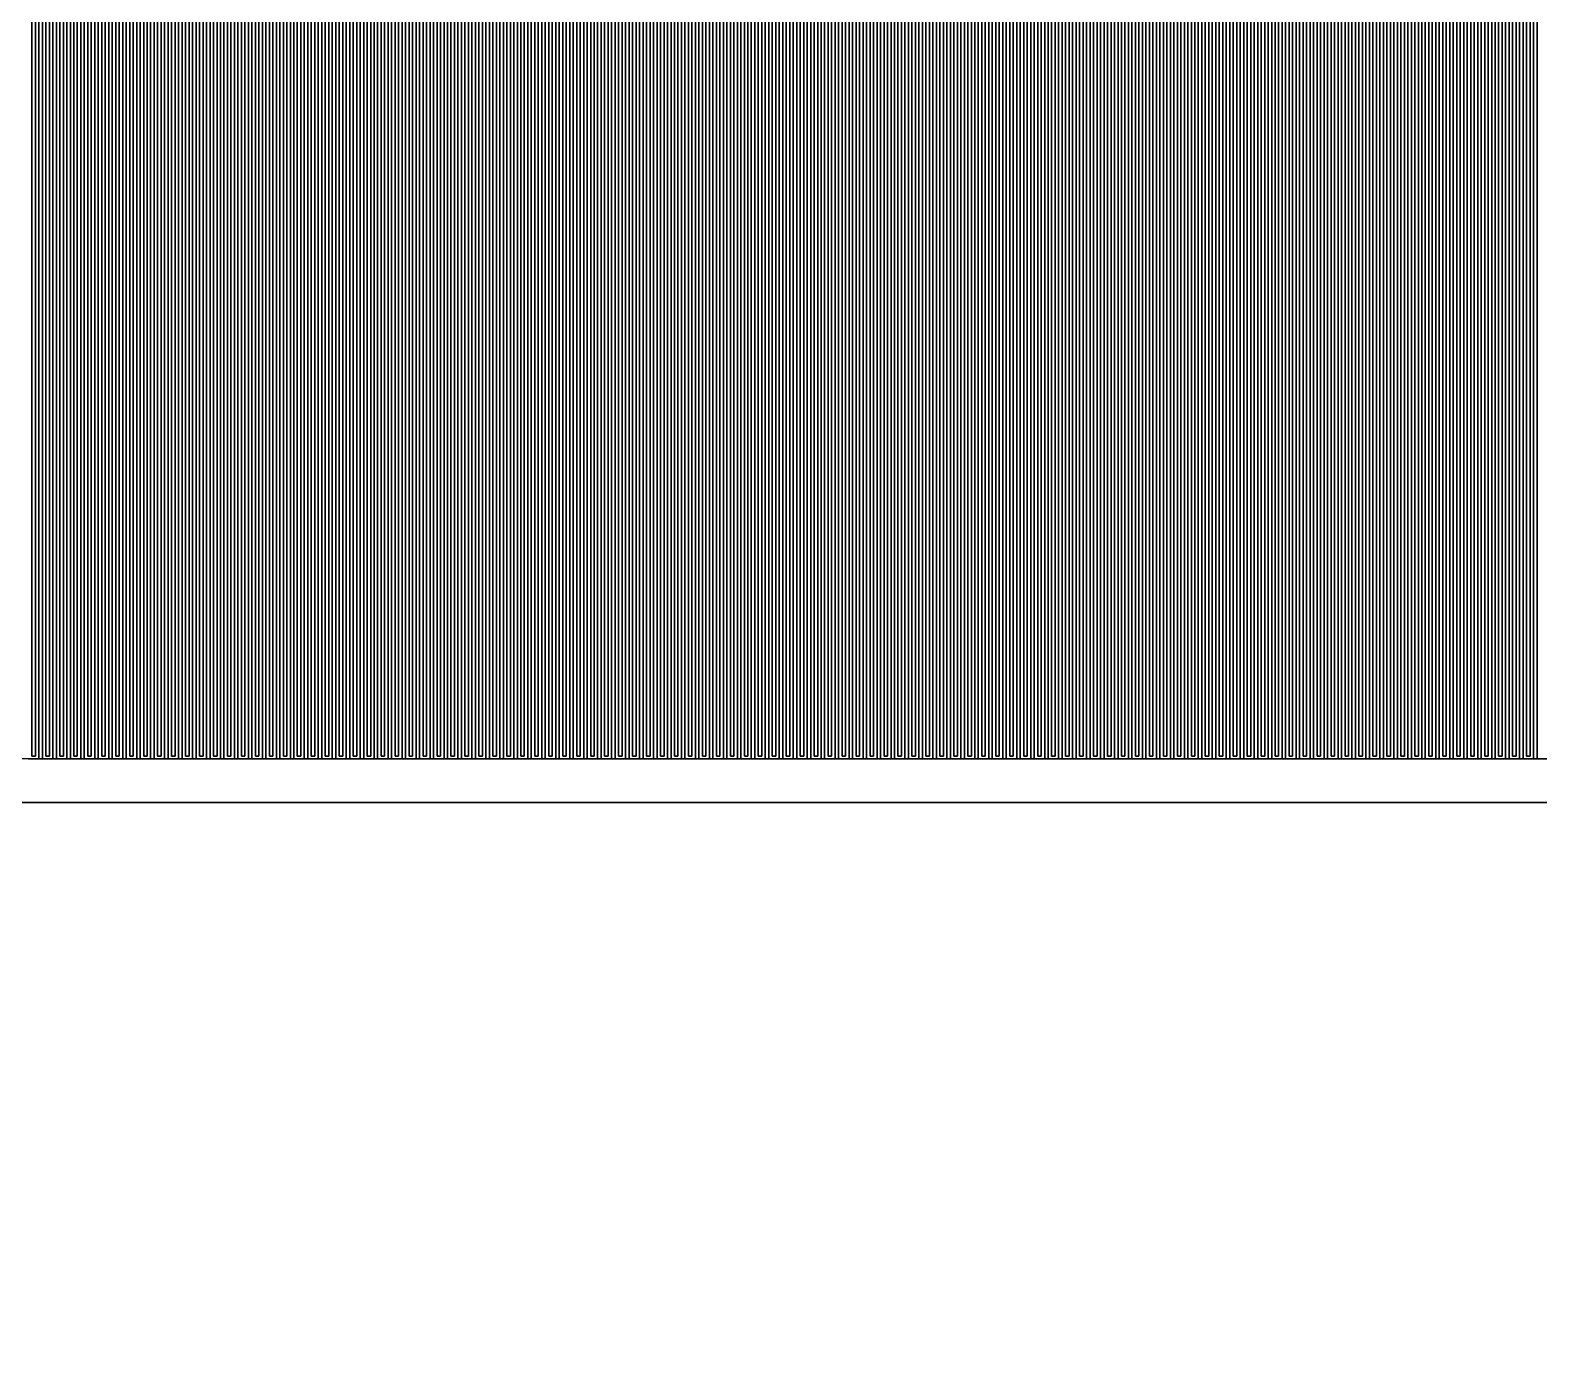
# Model space of a CAD drawing. Extents: x -11215 to 11250, y -11250 to 11250.
# Drawn here: x 2556 to 3420, y -4843 to -4084 of the extents above; entities that cross this region are included whole.
import ezdxf

# ---------------------------------------------------------------- set-up
doc = ezdxf.new("R2010")
doc.units = 0
doc.layers.get('0').update_dxf_attribs({"linetype": 'CONTINUOUS'})
doc.layers.add('CIF_NbWiring', color=7, linetype='CONTINUOUS')

# ---------------------------------------------------------------- blocks, each defined once
blk = doc.blocks.new('MS-Caps')
at = {"layer": 'CIF_NbWiring'}
for points in [[(-570, -3549.75), (-570, -4549.75), (-568, -4549.75), (-568, -3549.75)], [(-562, -3549.75), (-562, -4549.75), (-560, -4549.75), (-560, -3549.75)], [(-554, -3549.75), (-554, -4549.75), (-552, -4549.75), (-552, -3549.75)], [(-546, -3549.75), (-546, -4549.75), (-544, -4549.75), (-544, -3549.75)], [(-538, -3549.75), (-538, -4549.75), (-536, -4549.75), (-536, -3549.75)], [(-530, -3549.75), (-530, -4549.75), (-528, -4549.75), (-528, -3549.75)], [(-522, -3549.75), (-522, -4549.75), (-520, -4549.75), (-520, -3549.75)], [(-514, -3549.75), (-514, -4549.75), (-512, -4549.75), (-512, -3549.75)], [(-506, -3549.75), (-506, -4549.75), (-504, -4549.75), (-504, -3549.75)], [(-498, -3549.75), (-498, -4549.75), (-496, -4549.75), (-496, -3549.75)], [(-490, -3549.75), (-490, -4549.75), (-488, -4549.75), (-488, -3549.75)], [(-482, -3549.75), (-482, -4549.75), (-480, -4549.75), (-480, -3549.75)], [(-474, -3549.75), (-474, -4549.75), (-472, -4549.75), (-472, -3549.75)], [(-466, -3549.75), (-466, -4549.75), (-464, -4549.75), (-464, -3549.75)], [(-458, -3549.75), (-458, -4549.75), (-456, -4549.75), (-456, -3549.75)], [(-450, -3549.75), (-450, -4549.75), (-448, -4549.75), (-448, -3549.75)], [(-442, -3549.75), (-442, -4549.75), (-440, -4549.75), (-440, -3549.75)], [(-434, -3549.75), (-434, -4549.75), (-432, -4549.75), (-432, -3549.75)], [(-426, -3549.75), (-426, -4549.75), (-424, -4549.75), (-424, -3549.75)], [(-418, -3549.75), (-418, -4549.75), (-416, -4549.75), (-416, -3549.75)], [(-410, -3549.75), (-410, -4549.75), (-408, -4549.75), (-408, -3549.75)], [(-402, -3549.75), (-402, -4549.75), (-400, -4549.75), (-400, -3549.75)], [(-394, -3549.75), (-394, -4549.75), (-392, -4549.75), (-392, -3549.75)], [(-386, -3549.75), (-386, -4549.75), (-384, -4549.75), (-384, -3549.75)], [(-378, -3549.75), (-378, -4549.75), (-376, -4549.75), (-376, -3549.75)], [(-370, -3549.75), (-370, -4549.75), (-368, -4549.75), (-368, -3549.75)], [(-362, -3549.75), (-362, -4549.75), (-360, -4549.75), (-360, -3549.75)], [(-354, -3549.75), (-354, -4549.75), (-352, -4549.75), (-352, -3549.75)], [(-346, -3549.75), (-346, -4549.75), (-344, -4549.75), (-344, -3549.75)], [(-338, -3549.75), (-338, -4549.75), (-336, -4549.75), (-336, -3549.75)], [(-330, -3549.75), (-330, -4549.75), (-328, -4549.75), (-328, -3549.75)], [(-322, -3549.75), (-322, -4549.75), (-320, -4549.75), (-320, -3549.75)], [(-314, -3549.75), (-314, -4549.75), (-312, -4549.75), (-312, -3549.75)], [(-306, -3549.75), (-306, -4549.75), (-304, -4549.75), (-304, -3549.75)], [(-298, -3549.75), (-298, -4549.75), (-296, -4549.75), (-296, -3549.75)], [(-290, -3549.75), (-290, -4549.75), (-288, -4549.75), (-288, -3549.75)], [(-282, -3549.75), (-282, -4549.75), (-280, -4549.75), (-280, -3549.75)], [(-274, -3549.75), (-274, -4549.75), (-272, -4549.75), (-272, -3549.75)], [(-266, -3549.75), (-266, -4549.75), (-264, -4549.75), (-264, -3549.75)], [(-258, -3549.75), (-258, -4549.75), (-256, -4549.75), (-256, -3549.75)], [(-250, -3549.75), (-250, -4549.75), (-248, -4549.75), (-248, -3549.75)], [(-242, -3549.75), (-242, -4549.75), (-240, -4549.75), (-240, -3549.75)], [(-234, -3549.75), (-234, -4549.75), (-232, -4549.75), (-232, -3549.75)], [(-226, -3549.75), (-226, -4549.75), (-224, -4549.75), (-224, -3549.75)], [(-218, -3549.75), (-218, -4549.75), (-216, -4549.75), (-216, -3549.75)], [(-210, -3549.75), (-210, -4549.75), (-208, -4549.75), (-208, -3549.75)], [(-202, -3549.75), (-202, -4549.75), (-200, -4549.75), (-200, -3549.75)], [(-194, -3549.75), (-194, -4549.75), (-192, -4549.75), (-192, -3549.75)], [(-186, -3549.75), (-186, -4549.75), (-184, -4549.75), (-184, -3549.75)], [(-178, -3549.75), (-178, -4549.75), (-176, -4549.75), (-176, -3549.75)], [(-170, -3549.75), (-170, -4549.75), (-168, -4549.75), (-168, -3549.75)], [(-162, -3549.75), (-162, -4549.75), (-160, -4549.75), (-160, -3549.75)], [(-154, -3549.75), (-154, -4549.75), (-152, -4549.75), (-152, -3549.75)], [(-146, -3549.75), (-146, -4549.75), (-144, -4549.75), (-144, -3549.75)], [(-138, -3549.75), (-138, -4549.75), (-136, -4549.75), (-136, -3549.75)], [(-130, -3549.75), (-130, -4549.75), (-128, -4549.75), (-128, -3549.75)], [(-122, -3549.75), (-122, -4549.75), (-120, -4549.75), (-120, -3549.75)], [(-114, -3549.75), (-114, -4549.75), (-112, -4549.75), (-112, -3549.75)], [(-106, -3549.75), (-106, -4549.75), (-104, -4549.75), (-104, -3549.75)], [(-98, -3549.75), (-98, -4549.75), (-96, -4549.75), (-96, -3549.75)], [(-90, -3549.75), (-90, -4549.75), (-88, -4549.75), (-88, -3549.75)], [(-82, -3549.75), (-82, -4549.75), (-80, -4549.75), (-80, -3549.75)], [(-74, -3549.75), (-74, -4549.75), (-72, -4549.75), (-72, -3549.75)], [(-66, -3549.75), (-66, -4549.75), (-64, -4549.75), (-64, -3549.75)], [(-58, -3549.75), (-58, -4549.75), (-56, -4549.75), (-56, -3549.75)], [(-50, -3549.75), (-50, -4549.75), (-48, -4549.75), (-48, -3549.75)], [(-42, -3549.75), (-42, -4549.75), (-40, -4549.75), (-40, -3549.75)], [(-34, -3549.75), (-34, -4549.75), (-32, -4549.75), (-32, -3549.75)], [(-26, -3549.75), (-26, -4549.75), (-24, -4549.75), (-24, -3549.75)], [(-18, -3549.75), (-18, -4549.75), (-16, -4549.75), (-16, -3549.75)], [(-10, -3549.75), (-10, -4549.75), (-8, -4549.75), (-8, -3549.75)], [(-2, -3549.75), (-2, -4549.75), (0, -4549.75), (0, -3549.75)], [(6, -3549.75), (6, -4549.75), (8, -4549.75), (8, -3549.75)], [(14, -3549.75), (14, -4549.75), (16, -4549.75), (16, -3549.75)], [(22, -3549.75), (22, -4549.75), (24, -4549.75), (24, -3549.75)], [(30, -3549.75), (30, -4549.75), (32, -4549.75), (32, -3549.75)], [(38, -3549.75), (38, -4549.75), (40, -4549.75), (40, -3549.75)], [(46, -3549.75), (46, -4549.75), (48, -4549.75), (48, -3549.75)], [(54, -3549.75), (54, -4549.75), (56, -4549.75), (56, -3549.75)], [(62, -3549.75), (62, -4549.75), (64, -4549.75), (64, -3549.75)], [(70, -3549.75), (70, -4549.75), (72, -4549.75), (72, -3549.75)], [(78, -3549.75), (78, -4549.75), (80, -4549.75), (80, -3549.75)], [(86, -3549.75), (86, -4549.75), (88, -4549.75), (88, -3549.75)], [(94, -3549.75), (94, -4549.75), (96, -4549.75), (96, -3549.75)], [(102, -3549.75), (102, -4549.75), (104, -4549.75), (104, -3549.75)], [(110, -3549.75), (110, -4549.75), (112, -4549.75), (112, -3549.75)], [(118, -3549.75), (118, -4549.75), (120, -4549.75), (120, -3549.75)], [(126, -3549.75), (126, -4549.75), (128, -4549.75), (128, -3549.75)], [(134, -3549.75), (134, -4549.75), (136, -4549.75), (136, -3549.75)], [(142, -3549.75), (142, -4549.75), (144, -4549.75), (144, -3549.75)], [(150, -3549.75), (150, -4549.75), (152, -4549.75), (152, -3549.75)], [(158, -3549.75), (158, -4549.75), (160, -4549.75), (160, -3549.75)], [(166, -3549.75), (166, -4549.75), (168, -4549.75), (168, -3549.75)], [(174, -3549.75), (174, -4549.75), (176, -4549.75), (176, -3549.75)], [(182, -3549.75), (182, -4549.75), (184, -4549.75), (184, -3549.75)], [(190, -3549.75), (190, -4549.75), (192, -4549.75), (192, -3549.75)], [(198, -3549.75), (198, -4549.75), (200, -4549.75), (200, -3549.75)], [(206, -3549.75), (206, -4549.75), (208, -4549.75), (208, -3549.75)], [(214, -3549.75), (214, -4549.75), (216, -4549.75), (216, -3549.75)], [(222, -3549.75), (222, -4549.75), (224, -4549.75), (224, -3549.75)], [(230, -3549.75), (230, -4549.75), (232, -4549.75), (232, -3549.75)], [(238, -3549.75), (238, -4549.75), (240, -4549.75), (240, -3549.75)], [(246, -3549.75), (246, -4549.75), (248, -4549.75), (248, -3549.75)], [(254, -3549.75), (254, -4549.75), (256, -4549.75), (256, -3549.75)], [(262, -3549.75), (262, -4549.75), (264, -4549.75), (264, -3549.75)], [(270, -3549.75), (270, -4549.75), (272, -4549.75), (272, -3549.75)], [(278, -3549.75), (278, -4549.75), (280, -4549.75), (280, -3549.75)], [(286, -3549.75), (286, -4549.75), (288, -4549.75), (288, -3549.75)], [(-870, -4576.25), (1169.5, -4576.25)], [(298, -4551.25), (292, -4551.25), (292, -3551.25)], [(290, -3551.25), (290, -4551.25), (284, -4551.25), (284, -3551.25)], [(282, -3551.25), (282, -4551.25), (276, -4551.25), (276, -3551.25)], [(274, -3551.25), (274, -4551.25), (268, -4551.25), (268, -3551.25)], [(266, -3551.25), (266, -4551.25), (260, -4551.25), (260, -3551.25)], [(258, -3551.25), (258, -4551.25), (252, -4551.25), (252, -3551.25)], [(250, -3551.25), (250, -4551.25), (244, -4551.25), (244, -3551.25)], [(242, -3551.25), (242, -4551.25), (236, -4551.25), (236, -3551.25)], [(234, -3551.25), (234, -4551.25), (228, -4551.25), (228, -3551.25)], [(226, -3551.25), (226, -4551.25), (220, -4551.25), (220, -3551.25)], [(218, -3551.25), (218, -4551.25), (212, -4551.25), (212, -3551.25)], [(210, -3551.25), (210, -4551.25), (204, -4551.25), (204, -3551.25)], [(202, -3551.25), (202, -4551.25), (196, -4551.25), (196, -3551.25)], [(194, -3551.25), (194, -4551.25), (188, -4551.25), (188, -3551.25)], [(186, -3551.25), (186, -4551.25), (180, -4551.25), (180, -3551.25)], [(178, -3551.25), (178, -4551.25), (172, -4551.25), (172, -3551.25)], [(170, -3551.25), (170, -4551.25), (164, -4551.25), (164, -3551.25)], [(162, -3551.25), (162, -4551.25), (156, -4551.25), (156, -3551.25)], [(154, -3551.25), (154, -4551.25), (148, -4551.25), (148, -3551.25)], [(146, -3551.25), (146, -4551.25), (140, -4551.25), (140, -3551.25)], [(138, -3551.25), (138, -4551.25), (132, -4551.25), (132, -3551.25)], [(130, -3551.25), (130, -4551.25), (124, -4551.25), (124, -3551.25)], [(122, -3551.25), (122, -4551.25), (116, -4551.25), (116, -3551.25)], [(114, -3551.25), (114, -4551.25), (108, -4551.25), (108, -3551.25)], [(106, -3551.25), (106, -4551.25), (100, -4551.25), (100, -3551.25)], [(98, -3551.25), (98, -4551.25), (92, -4551.25), (92, -3551.25)], [(90, -3551.25), (90, -4551.25), (84, -4551.25), (84, -3551.25)], [(82, -3551.25), (82, -4551.25), (76, -4551.25), (76, -3551.25)], [(74, -3551.25), (74, -4551.25), (68, -4551.25), (68, -3551.25)], [(66, -3551.25), (66, -4551.25), (60, -4551.25), (60, -3551.25)], [(58, -3551.25), (58, -4551.25), (52, -4551.25), (52, -3551.25)], [(50, -3551.25), (50, -4551.25), (44, -4551.25), (44, -3551.25)], [(42, -3551.25), (42, -4551.25), (36, -4551.25), (36, -3551.25)], [(34, -3551.25), (34, -4551.25), (28, -4551.25), (28, -3551.25)], [(26, -3551.25), (26, -4551.25), (20, -4551.25), (20, -3551.25)], [(18, -3551.25), (18, -4551.25), (12, -4551.25), (12, -3551.25)], [(10, -3551.25), (10, -4551.25), (4, -4551.25), (4, -3551.25)], [(2, -3551.25), (2, -4551.25), (-4, -4551.25), (-4, -3551.25)], [(-6, -3551.25), (-6, -4551.25), (-12, -4551.25), (-12, -3551.25)], [(-14, -3551.25), (-14, -4551.25), (-20, -4551.25), (-20, -3551.25)], [(-22, -3551.25), (-22, -4551.25), (-28, -4551.25), (-28, -3551.25)], [(-30, -3551.25), (-30, -4551.25), (-36, -4551.25), (-36, -3551.25)], [(-38, -3551.25), (-38, -4551.25), (-44, -4551.25), (-44, -3551.25)], [(-46, -3551.25), (-46, -4551.25), (-52, -4551.25), (-52, -3551.25)], [(-54, -3551.25), (-54, -4551.25), (-60, -4551.25), (-60, -3551.25)], [(-62, -3551.25), (-62, -4551.25), (-68, -4551.25), (-68, -3551.25)], [(-70, -3551.25), (-70, -4551.25), (-76, -4551.25), (-76, -3551.25)], [(-78, -3551.25), (-78, -4551.25), (-84, -4551.25), (-84, -3551.25)], [(-86, -3551.25), (-86, -4551.25), (-92, -4551.25), (-92, -3551.25)], [(-94, -3551.25), (-94, -4551.25), (-100, -4551.25), (-100, -3551.25)], [(-102, -3551.25), (-102, -4551.25), (-108, -4551.25), (-108, -3551.25)], [(-110, -3551.25), (-110, -4551.25), (-116, -4551.25), (-116, -3551.25)], [(-118, -3551.25), (-118, -4551.25), (-124, -4551.25), (-124, -3551.25)], [(-126, -3551.25), (-126, -4551.25), (-132, -4551.25), (-132, -3551.25)], [(-134, -3551.25), (-134, -4551.25), (-140, -4551.25), (-140, -3551.25)], [(-142, -3551.25), (-142, -4551.25), (-148, -4551.25), (-148, -3551.25)], [(-150, -3551.25), (-150, -4551.25), (-156, -4551.25), (-156, -3551.25)], [(-158, -3551.25), (-158, -4551.25), (-164, -4551.25), (-164, -3551.25)], [(-166, -3551.25), (-166, -4551.25), (-172, -4551.25), (-172, -3551.25)], [(-174, -3551.25), (-174, -4551.25), (-180, -4551.25), (-180, -3551.25)], [(-182, -3551.25), (-182, -4551.25), (-188, -4551.25), (-188, -3551.25)], [(-190, -3551.25), (-190, -4551.25), (-196, -4551.25), (-196, -3551.25)], [(-198, -3551.25), (-198, -4551.25), (-204, -4551.25), (-204, -3551.25)], [(-206, -3551.25), (-206, -4551.25), (-212, -4551.25), (-212, -3551.25)], [(-214, -3551.25), (-214, -4551.25), (-220, -4551.25), (-220, -3551.25)], [(-222, -3551.25), (-222, -4551.25), (-228, -4551.25), (-228, -3551.25)], [(-230, -3551.25), (-230, -4551.25), (-236, -4551.25), (-236, -3551.25)], [(-238, -3551.25), (-238, -4551.25), (-244, -4551.25), (-244, -3551.25)], [(-246, -3551.25), (-246, -4551.25), (-252, -4551.25), (-252, -3551.25)], [(-254, -3551.25), (-254, -4551.25), (-260, -4551.25), (-260, -3551.25)], [(-262, -3551.25), (-262, -4551.25), (-268, -4551.25), (-268, -3551.25)], [(-270, -3551.25), (-270, -4551.25), (-276, -4551.25), (-276, -3551.25)], [(-278, -3551.25), (-278, -4551.25), (-284, -4551.25), (-284, -3551.25)], [(-286, -3551.25), (-286, -4551.25), (-292, -4551.25), (-292, -3551.25)], [(-294, -3551.25), (-294, -4551.25), (-300, -4551.25), (-300, -3551.25)], [(-302, -3551.25), (-302, -4551.25), (-308, -4551.25), (-308, -3551.25)], [(-310, -3551.25), (-310, -4551.25), (-316, -4551.25), (-316, -3551.25)], [(-318, -3551.25), (-318, -4551.25), (-324, -4551.25), (-324, -3551.25)], [(-326, -3551.25), (-326, -4551.25), (-332, -4551.25), (-332, -3551.25)], [(-334, -3551.25), (-334, -4551.25), (-340, -4551.25), (-340, -3551.25)], [(-342, -3551.25), (-342, -4551.25), (-348, -4551.25), (-348, -3551.25)], [(-350, -3551.25), (-350, -4551.25), (-356, -4551.25), (-356, -3551.25)], [(-358, -3551.25), (-358, -4551.25), (-364, -4551.25), (-364, -3551.25)], [(-366, -3551.25), (-366, -4551.25), (-372, -4551.25), (-372, -3551.25)], [(-374, -3551.25), (-374, -4551.25), (-380, -4551.25), (-380, -3551.25)], [(-382, -3551.25), (-382, -4551.25), (-388, -4551.25), (-388, -3551.25)], [(-390, -3551.25), (-390, -4551.25), (-396, -4551.25), (-396, -3551.25)], [(-398, -3551.25), (-398, -4551.25), (-404, -4551.25), (-404, -3551.25)], [(-406, -3551.25), (-406, -4551.25), (-412, -4551.25), (-412, -3551.25)], [(-414, -3551.25), (-414, -4551.25), (-420, -4551.25), (-420, -3551.25)], [(-422, -3551.25), (-422, -4551.25), (-428, -4551.25), (-428, -3551.25)], [(-430, -3551.25), (-430, -4551.25), (-436, -4551.25), (-436, -3551.25)], [(-438, -3551.25), (-438, -4551.25), (-444, -4551.25), (-444, -3551.25)], [(-446, -3551.25), (-446, -4551.25), (-452, -4551.25), (-452, -3551.25)], [(-454, -3551.25), (-454, -4551.25), (-460, -4551.25), (-460, -3551.25)], [(-462, -3551.25), (-462, -4551.25), (-468, -4551.25), (-468, -3551.25)], [(-470, -3551.25), (-470, -4551.25), (-476, -4551.25), (-476, -3551.25)], [(-478, -3551.25), (-478, -4551.25), (-484, -4551.25), (-484, -3551.25)], [(-486, -3551.25), (-486, -4551.25), (-492, -4551.25), (-492, -3551.25)], [(-494, -3551.25), (-494, -4551.25), (-500, -4551.25), (-500, -3551.25)], [(-502, -3551.25), (-502, -4551.25), (-508, -4551.25), (-508, -3551.25)], [(-510, -3551.25), (-510, -4551.25), (-516, -4551.25), (-516, -3551.25)], [(-518, -3551.25), (-518, -4551.25), (-524, -4551.25), (-524, -3551.25)], [(-526, -3551.25), (-526, -4551.25), (-532, -4551.25), (-532, -3551.25)], [(-534, -3551.25), (-534, -4551.25), (-540, -4551.25), (-540, -3551.25)], [(-542, -3551.25), (-542, -4551.25), (-548, -4551.25), (-548, -3551.25)], [(-550, -3551.25), (-550, -4551.25), (-556, -4551.25), (-556, -3551.25)], [(-558, -3551.25), (-558, -4551.25), (-564, -4551.25), (-564, -3551.25)], [(-566, -3551.25), (-566, -4551.25), (-572, -4551.25)]]:
    blk.add_lwpolyline(points, dxfattribs=at)
blk = doc.blocks.new('MS-Caps_r')
at = {"layer": 'CIF_NbWiring'}
for points in [[(288, -3549.75), (288, -4549.75), (286, -4549.75), (286, -3549.75)], [(280, -3549.75), (280, -4549.75), (278, -4549.75), (278, -3549.75)], [(272, -3549.75), (272, -4549.75), (270, -4549.75), (270, -3549.75)], [(264, -3549.75), (264, -4549.75), (262, -4549.75), (262, -3549.75)], [(256, -3549.75), (256, -4549.75), (254, -4549.75), (254, -3549.75)], [(248, -3549.75), (248, -4549.75), (246, -4549.75), (246, -3549.75)], [(240, -3549.75), (240, -4549.75), (238, -4549.75), (238, -3549.75)], [(232, -3549.75), (232, -4549.75), (230, -4549.75), (230, -3549.75)], [(224, -3549.75), (224, -4549.75), (222, -4549.75), (222, -3549.75)], [(216, -3549.75), (216, -4549.75), (214, -4549.75), (214, -3549.75)], [(208, -3549.75), (208, -4549.75), (206, -4549.75), (206, -3549.75)], [(200, -3549.75), (200, -4549.75), (198, -4549.75), (198, -3549.75)], [(192, -3549.75), (192, -4549.75), (190, -4549.75), (190, -3549.75)], [(184, -3549.75), (184, -4549.75), (182, -4549.75), (182, -3549.75)], [(176, -3549.75), (176, -4549.75), (174, -4549.75), (174, -3549.75)], [(168, -3549.75), (168, -4549.75), (166, -4549.75), (166, -3549.75)], [(160, -3549.75), (160, -4549.75), (158, -4549.75), (158, -3549.75)], [(152, -3549.75), (152, -4549.75), (150, -4549.75), (150, -3549.75)], [(144, -3549.75), (144, -4549.75), (142, -4549.75), (142, -3549.75)], [(136, -3549.75), (136, -4549.75), (134, -4549.75), (134, -3549.75)], [(128, -3549.75), (128, -4549.75), (126, -4549.75), (126, -3549.75)], [(120, -3549.75), (120, -4549.75), (118, -4549.75), (118, -3549.75)], [(112, -3549.75), (112, -4549.75), (110, -4549.75), (110, -3549.75)], [(104, -3549.75), (104, -4549.75), (102, -4549.75), (102, -3549.75)], [(96, -3549.75), (96, -4549.75), (94, -4549.75), (94, -3549.75)], [(88, -3549.75), (88, -4549.75), (86, -4549.75), (86, -3549.75)], [(80, -3549.75), (80, -4549.75), (78, -4549.75), (78, -3549.75)], [(72, -3549.75), (72, -4549.75), (70, -4549.75), (70, -3549.75)], [(64, -3549.75), (64, -4549.75), (62, -4549.75), (62, -3549.75)], [(56, -3549.75), (56, -4549.75), (54, -4549.75), (54, -3549.75)], [(48, -3549.75), (48, -4549.75), (46, -4549.75), (46, -3549.75)], [(40, -3549.75), (40, -4549.75), (38, -4549.75), (38, -3549.75)], [(32, -3549.75), (32, -4549.75), (30, -4549.75), (30, -3549.75)], [(24, -3549.75), (24, -4549.75), (22, -4549.75), (22, -3549.75)], [(16, -3549.75), (16, -4549.75), (14, -4549.75), (14, -3549.75)], [(8, -3549.75), (8, -4549.75), (6, -4549.75), (6, -3549.75)], [(0, -3549.75), (0, -4549.75), (-2, -4549.75), (-2, -3549.75)], [(-8, -3549.75), (-8, -4549.75), (-10, -4549.75), (-10, -3549.75)], [(-16, -3549.75), (-16, -4549.75), (-18, -4549.75), (-18, -3549.75)], [(-24, -3549.75), (-24, -4549.75), (-26, -4549.75), (-26, -3549.75)], [(-32, -3549.75), (-32, -4549.75), (-34, -4549.75), (-34, -3549.75)], [(-40, -3549.75), (-40, -4549.75), (-42, -4549.75), (-42, -3549.75)], [(-48, -3549.75), (-48, -4549.75), (-50, -4549.75), (-50, -3549.75)], [(-56, -3549.75), (-56, -4549.75), (-58, -4549.75), (-58, -3549.75)], [(-64, -3549.75), (-64, -4549.75), (-66, -4549.75), (-66, -3549.75)], [(-72, -3549.75), (-72, -4549.75), (-74, -4549.75), (-74, -3549.75)], [(-80, -3549.75), (-80, -4549.75), (-82, -4549.75), (-82, -3549.75)], [(-88, -3549.75), (-88, -4549.75), (-90, -4549.75), (-90, -3549.75)], [(-96, -3549.75), (-96, -4549.75), (-98, -4549.75), (-98, -3549.75)], [(-104, -3549.75), (-104, -4549.75), (-106, -4549.75), (-106, -3549.75)], [(-112, -3549.75), (-112, -4549.75), (-114, -4549.75), (-114, -3549.75)], [(-120, -3549.75), (-120, -4549.75), (-122, -4549.75), (-122, -3549.75)], [(-128, -3549.75), (-128, -4549.75), (-130, -4549.75), (-130, -3549.75)], [(-136, -3549.75), (-136, -4549.75), (-138, -4549.75), (-138, -3549.75)], [(-144, -3549.75), (-144, -4549.75), (-146, -4549.75), (-146, -3549.75)], [(-152, -3549.75), (-152, -4549.75), (-154, -4549.75), (-154, -3549.75)], [(-160, -3549.75), (-160, -4549.75), (-162, -4549.75), (-162, -3549.75)], [(-168, -3549.75), (-168, -4549.75), (-170, -4549.75), (-170, -3549.75)], [(-176, -3549.75), (-176, -4549.75), (-178, -4549.75), (-178, -3549.75)], [(-184, -3549.75), (-184, -4549.75), (-186, -4549.75), (-186, -3549.75)], [(-192, -3549.75), (-192, -4549.75), (-194, -4549.75), (-194, -3549.75)], [(-200, -3549.75), (-200, -4549.75), (-202, -4549.75), (-202, -3549.75)], [(-208, -3549.75), (-208, -4549.75), (-210, -4549.75), (-210, -3549.75)], [(-216, -3549.75), (-216, -4549.75), (-218, -4549.75), (-218, -3549.75)], [(-224, -3549.75), (-224, -4549.75), (-226, -4549.75), (-226, -3549.75)], [(-232, -3549.75), (-232, -4549.75), (-234, -4549.75), (-234, -3549.75)], [(-240, -3549.75), (-240, -4549.75), (-242, -4549.75), (-242, -3549.75)], [(-248, -3549.75), (-248, -4549.75), (-250, -4549.75), (-250, -3549.75)], [(-256, -3549.75), (-256, -4549.75), (-258, -4549.75), (-258, -3549.75)], [(-264, -3549.75), (-264, -4549.75), (-266, -4549.75), (-266, -3549.75)], [(-272, -3549.75), (-272, -4549.75), (-274, -4549.75), (-274, -3549.75)], [(-280, -3549.75), (-280, -4549.75), (-282, -4549.75), (-282, -3549.75)], [(-288, -3549.75), (-288, -4549.75), (-290, -4549.75), (-290, -3549.75)], [(-296, -3549.75), (-296, -4549.75), (-298, -4549.75), (-298, -3549.75)], [(-304, -3549.75), (-304, -4549.75), (-306, -4549.75), (-306, -3549.75)], [(-312, -3549.75), (-312, -4549.75), (-314, -4549.75), (-314, -3549.75)], [(-320, -3549.75), (-320, -4549.75), (-322, -4549.75), (-322, -3549.75)], [(-328, -3549.75), (-328, -4549.75), (-330, -4549.75), (-330, -3549.75)], [(-336, -3549.75), (-336, -4549.75), (-338, -4549.75), (-338, -3549.75)], [(-344, -3549.75), (-344, -4549.75), (-346, -4549.75), (-346, -3549.75)], [(-352, -3549.75), (-352, -4549.75), (-354, -4549.75), (-354, -3549.75)], [(-360, -3549.75), (-360, -4549.75), (-362, -4549.75), (-362, -3549.75)], [(-368, -3549.75), (-368, -4549.75), (-370, -4549.75), (-370, -3549.75)], [(-376, -3549.75), (-376, -4549.75), (-378, -4549.75), (-378, -3549.75)], [(-384, -3549.75), (-384, -4549.75), (-386, -4549.75), (-386, -3549.75)], [(-392, -3549.75), (-392, -4549.75), (-394, -4549.75), (-394, -3549.75)], [(-400, -3549.75), (-400, -4549.75), (-402, -4549.75), (-402, -3549.75)], [(-408, -3549.75), (-408, -4549.75), (-410, -4549.75), (-410, -3549.75)], [(-416, -3549.75), (-416, -4549.75), (-418, -4549.75), (-418, -3549.75)], [(-424, -3549.75), (-424, -4549.75), (-426, -4549.75), (-426, -3549.75)], [(-432, -3549.75), (-432, -4549.75), (-434, -4549.75), (-434, -3549.75)], [(-440, -3549.75), (-440, -4549.75), (-442, -4549.75), (-442, -3549.75)], [(-448, -3549.75), (-448, -4549.75), (-450, -4549.75), (-450, -3549.75)], [(-456, -3549.75), (-456, -4549.75), (-458, -4549.75), (-458, -3549.75)], [(-464, -3549.75), (-464, -4549.75), (-466, -4549.75), (-466, -3549.75)], [(-472, -3549.75), (-472, -4549.75), (-474, -4549.75), (-474, -3549.75)], [(-480, -3549.75), (-480, -4549.75), (-482, -4549.75), (-482, -3549.75)], [(-488, -3549.75), (-488, -4549.75), (-490, -4549.75), (-490, -3549.75)], [(-496, -3549.75), (-496, -4549.75), (-498, -4549.75), (-498, -3549.75)], [(-504, -3549.75), (-504, -4549.75), (-506, -4549.75), (-506, -3549.75)], [(-512, -3549.75), (-512, -4549.75), (-514, -4549.75), (-514, -3549.75)], [(-520, -3549.75), (-520, -4549.75), (-522, -4549.75), (-522, -3549.75)], [(-528, -3549.75), (-528, -4549.75), (-530, -4549.75), (-530, -3549.75)], [(-536, -3549.75), (-536, -4549.75), (-538, -4549.75), (-538, -3549.75)], [(-544, -3549.75), (-544, -4549.75), (-546, -4549.75), (-546, -3549.75)], [(-552, -3549.75), (-552, -4549.75), (-554, -4549.75), (-554, -3549.75)], [(-560, -3549.75), (-560, -4549.75), (-562, -4549.75), (-562, -3549.75)], [(-568, -3549.75), (-568, -4549.75), (-570, -4549.75), (-570, -3549.75)], [(-572, -4551.25), (-566, -4551.25), (-566, -3551.25)], [(-564, -3551.25), (-564, -4551.25), (-558, -4551.25), (-558, -3551.25)], [(-556, -3551.25), (-556, -4551.25), (-550, -4551.25), (-550, -3551.25)], [(-548, -3551.25), (-548, -4551.25), (-542, -4551.25), (-542, -3551.25)], [(-540, -3551.25), (-540, -4551.25), (-534, -4551.25), (-534, -3551.25)], [(-532, -3551.25), (-532, -4551.25), (-526, -4551.25), (-526, -3551.25)], [(-524, -3551.25), (-524, -4551.25), (-518, -4551.25), (-518, -3551.25)], [(-516, -3551.25), (-516, -4551.25), (-510, -4551.25), (-510, -3551.25)], [(-508, -3551.25), (-508, -4551.25), (-502, -4551.25), (-502, -3551.25)], [(-500, -3551.25), (-500, -4551.25), (-494, -4551.25), (-494, -3551.25)], [(-492, -3551.25), (-492, -4551.25), (-486, -4551.25), (-486, -3551.25)], [(-484, -3551.25), (-484, -4551.25), (-478, -4551.25), (-478, -3551.25)], [(-476, -3551.25), (-476, -4551.25), (-470, -4551.25), (-470, -3551.25)], [(-468, -3551.25), (-468, -4551.25), (-462, -4551.25), (-462, -3551.25)], [(-460, -3551.25), (-460, -4551.25), (-454, -4551.25), (-454, -3551.25)], [(-452, -3551.25), (-452, -4551.25), (-446, -4551.25), (-446, -3551.25)], [(-444, -3551.25), (-444, -4551.25), (-438, -4551.25), (-438, -3551.25)], [(-436, -3551.25), (-436, -4551.25), (-430, -4551.25), (-430, -3551.25)], [(-428, -3551.25), (-428, -4551.25), (-422, -4551.25), (-422, -3551.25)], [(-420, -3551.25), (-420, -4551.25), (-414, -4551.25), (-414, -3551.25)], [(-412, -3551.25), (-412, -4551.25), (-406, -4551.25), (-406, -3551.25)], [(-404, -3551.25), (-404, -4551.25), (-398, -4551.25), (-398, -3551.25)], [(-396, -3551.25), (-396, -4551.25), (-390, -4551.25), (-390, -3551.25)], [(-388, -3551.25), (-388, -4551.25), (-382, -4551.25), (-382, -3551.25)], [(-380, -3551.25), (-380, -4551.25), (-374, -4551.25), (-374, -3551.25)], [(-372, -3551.25), (-372, -4551.25), (-366, -4551.25), (-366, -3551.25)], [(-364, -3551.25), (-364, -4551.25), (-358, -4551.25), (-358, -3551.25)], [(-356, -3551.25), (-356, -4551.25), (-350, -4551.25), (-350, -3551.25)], [(-348, -3551.25), (-348, -4551.25), (-342, -4551.25), (-342, -3551.25)], [(-340, -3551.25), (-340, -4551.25), (-334, -4551.25), (-334, -3551.25)], [(-332, -3551.25), (-332, -4551.25), (-326, -4551.25), (-326, -3551.25)], [(-324, -3551.25), (-324, -4551.25), (-318, -4551.25), (-318, -3551.25)], [(-316, -3551.25), (-316, -4551.25), (-310, -4551.25), (-310, -3551.25)], [(-308, -3551.25), (-308, -4551.25), (-302, -4551.25), (-302, -3551.25)], [(-300, -3551.25), (-300, -4551.25), (-294, -4551.25), (-294, -3551.25)], [(-292, -3551.25), (-292, -4551.25), (-286, -4551.25), (-286, -3551.25)], [(-284, -3551.25), (-284, -4551.25), (-278, -4551.25), (-278, -3551.25)], [(-276, -3551.25), (-276, -4551.25), (-270, -4551.25), (-270, -3551.25)], [(-268, -3551.25), (-268, -4551.25), (-262, -4551.25), (-262, -3551.25)], [(-260, -3551.25), (-260, -4551.25), (-254, -4551.25), (-254, -3551.25)], [(-252, -3551.25), (-252, -4551.25), (-246, -4551.25), (-246, -3551.25)], [(-244, -3551.25), (-244, -4551.25), (-238, -4551.25), (-238, -3551.25)], [(-236, -3551.25), (-236, -4551.25), (-230, -4551.25), (-230, -3551.25)], [(-228, -3551.25), (-228, -4551.25), (-222, -4551.25), (-222, -3551.25)], [(-220, -3551.25), (-220, -4551.25), (-214, -4551.25), (-214, -3551.25)], [(-212, -3551.25), (-212, -4551.25), (-206, -4551.25), (-206, -3551.25)], [(-204, -3551.25), (-204, -4551.25), (-198, -4551.25), (-198, -3551.25)], [(-196, -3551.25), (-196, -4551.25), (-190, -4551.25), (-190, -3551.25)], [(-188, -3551.25), (-188, -4551.25), (-182, -4551.25), (-182, -3551.25)], [(-180, -3551.25), (-180, -4551.25), (-174, -4551.25), (-174, -3551.25)], [(-172, -3551.25), (-172, -4551.25), (-166, -4551.25), (-166, -3551.25)], [(-164, -3551.25), (-164, -4551.25), (-158, -4551.25), (-158, -3551.25)], [(-156, -3551.25), (-156, -4551.25), (-150, -4551.25), (-150, -3551.25)], [(-148, -3551.25), (-148, -4551.25), (-142, -4551.25), (-142, -3551.25)], [(-140, -3551.25), (-140, -4551.25), (-134, -4551.25), (-134, -3551.25)], [(-132, -3551.25), (-132, -4551.25), (-126, -4551.25), (-126, -3551.25)], [(-124, -3551.25), (-124, -4551.25), (-118, -4551.25), (-118, -3551.25)], [(-116, -3551.25), (-116, -4551.25), (-110, -4551.25), (-110, -3551.25)], [(-108, -3551.25), (-108, -4551.25), (-102, -4551.25), (-102, -3551.25)], [(-100, -3551.25), (-100, -4551.25), (-94, -4551.25), (-94, -3551.25)], [(-92, -3551.25), (-92, -4551.25), (-86, -4551.25), (-86, -3551.25)], [(-84, -3551.25), (-84, -4551.25), (-78, -4551.25), (-78, -3551.25)], [(-76, -3551.25), (-76, -4551.25), (-70, -4551.25), (-70, -3551.25)], [(-68, -3551.25), (-68, -4551.25), (-62, -4551.25), (-62, -3551.25)], [(-60, -3551.25), (-60, -4551.25), (-54, -4551.25), (-54, -3551.25)], [(-52, -3551.25), (-52, -4551.25), (-46, -4551.25), (-46, -3551.25)], [(-44, -3551.25), (-44, -4551.25), (-38, -4551.25), (-38, -3551.25)], [(-36, -3551.25), (-36, -4551.25), (-30, -4551.25), (-30, -3551.25)], [(-28, -3551.25), (-28, -4551.25), (-22, -4551.25), (-22, -3551.25)], [(-20, -3551.25), (-20, -4551.25), (-14, -4551.25), (-14, -3551.25)], [(-12, -3551.25), (-12, -4551.25), (-6, -4551.25), (-6, -3551.25)], [(-4, -3551.25), (-4, -4551.25), (2, -4551.25), (2, -3551.25)], [(4, -3551.25), (4, -4551.25), (10, -4551.25), (10, -3551.25)], [(12, -3551.25), (12, -4551.25), (18, -4551.25), (18, -3551.25)], [(20, -3551.25), (20, -4551.25), (26, -4551.25), (26, -3551.25)], [(28, -3551.25), (28, -4551.25), (34, -4551.25), (34, -3551.25)], [(36, -3551.25), (36, -4551.25), (42, -4551.25), (42, -3551.25)], [(44, -3551.25), (44, -4551.25), (50, -4551.25), (50, -3551.25)], [(52, -3551.25), (52, -4551.25), (58, -4551.25), (58, -3551.25)], [(60, -3551.25), (60, -4551.25), (66, -4551.25), (66, -3551.25)], [(68, -3551.25), (68, -4551.25), (74, -4551.25), (74, -3551.25)], [(76, -3551.25), (76, -4551.25), (82, -4551.25), (82, -3551.25)], [(84, -3551.25), (84, -4551.25), (90, -4551.25), (90, -3551.25)], [(92, -3551.25), (92, -4551.25), (98, -4551.25), (98, -3551.25)], [(100, -3551.25), (100, -4551.25), (106, -4551.25), (106, -3551.25)], [(108, -3551.25), (108, -4551.25), (114, -4551.25), (114, -3551.25)], [(116, -3551.25), (116, -4551.25), (122, -4551.25), (122, -3551.25)], [(124, -3551.25), (124, -4551.25), (130, -4551.25), (130, -3551.25)], [(132, -3551.25), (132, -4551.25), (138, -4551.25), (138, -3551.25)], [(140, -3551.25), (140, -4551.25), (146, -4551.25), (146, -3551.25)], [(148, -3551.25), (148, -4551.25), (154, -4551.25), (154, -3551.25)], [(156, -3551.25), (156, -4551.25), (162, -4551.25), (162, -3551.25)], [(164, -3551.25), (164, -4551.25), (170, -4551.25), (170, -3551.25)], [(172, -3551.25), (172, -4551.25), (178, -4551.25), (178, -3551.25)], [(180, -3551.25), (180, -4551.25), (186, -4551.25), (186, -3551.25)], [(188, -3551.25), (188, -4551.25), (194, -4551.25), (194, -3551.25)], [(196, -3551.25), (196, -4551.25), (202, -4551.25), (202, -3551.25)], [(204, -3551.25), (204, -4551.25), (210, -4551.25), (210, -3551.25)], [(212, -3551.25), (212, -4551.25), (218, -4551.25), (218, -3551.25)], [(220, -3551.25), (220, -4551.25), (226, -4551.25), (226, -3551.25)], [(228, -3551.25), (228, -4551.25), (234, -4551.25), (234, -3551.25)], [(236, -3551.25), (236, -4551.25), (242, -4551.25), (242, -3551.25)], [(244, -3551.25), (244, -4551.25), (250, -4551.25), (250, -3551.25)], [(252, -3551.25), (252, -4551.25), (258, -4551.25), (258, -3551.25)], [(260, -3551.25), (260, -4551.25), (266, -4551.25), (266, -3551.25)], [(268, -3551.25), (268, -4551.25), (274, -4551.25), (274, -3551.25)], [(276, -3551.25), (276, -4551.25), (282, -4551.25), (282, -3551.25)], [(284, -3551.25), (284, -4551.25), (290, -4551.25), (290, -3551.25)], [(292, -3551.25), (292, -4551.25), (298, -4551.25)], [(1169.5, -4576.25), (-870, -4576.25), (-870, -3524.75), (50, -3524.75), (50, -3423.25), (-1375, -3423.25), (-1375, -8800)]]:
    blk.add_lwpolyline(points, dxfattribs=at)

msp = doc.modelspace()

# ---------------------------------------------------------------- linework, layer by layer
at = {"layer": 'CIF_NbWiring'}
for points in [[(2557, -4499.25), (2559, -4499.25), (2559, -3499.25), (2557, -3499.25)], [(2561, -4500.75), (2563, -4500.75), (2563, -3500.75), (2561, -3500.75)], [(2565, -4499.25), (2567, -4499.25), (2567, -3499.25), (2565, -3499.25)], [(2569, -4500.75), (2571, -4500.75), (2571, -3500.75), (2569, -3500.75)], [(2573, -4499.25), (2575, -4499.25), (2575, -3499.25), (2573, -3499.25)], [(2577, -4500.75), (2579, -4500.75), (2579, -3500.75), (2577, -3500.75)], [(2581, -4499.25), (2583, -4499.25), (2583, -3499.25), (2581, -3499.25)], [(2585, -4500.75), (2587, -4500.75), (2587, -3500.75), (2585, -3500.75)], [(2589, -4499.25), (2591, -4499.25), (2591, -3499.25), (2589, -3499.25)], [(2593, -4500.75), (2595, -4500.75), (2595, -3500.75), (2593, -3500.75)], [(2597, -4499.25), (2599, -4499.25), (2599, -3499.25), (2597, -3499.25)], [(2601, -4500.75), (2603, -4500.75), (2603, -3500.75), (2601, -3500.75)], [(2605, -4499.25), (2607, -4499.25), (2607, -3499.25), (2605, -3499.25)], [(2609, -4500.75), (2611, -4500.75), (2611, -3500.75), (2609, -3500.75)], [(2613, -4499.25), (2615, -4499.25), (2615, -3499.25), (2613, -3499.25)], [(2617, -4500.75), (2619, -4500.75), (2619, -3500.75), (2617, -3500.75)], [(2621, -4499.25), (2623, -4499.25), (2623, -3499.25), (2621, -3499.25)], [(2625, -4500.75), (2627, -4500.75), (2627, -3500.75), (2625, -3500.75)], [(2629, -4499.25), (2631, -4499.25), (2631, -3499.25), (2629, -3499.25)], [(2633, -4500.75), (2635, -4500.75), (2635, -3500.75), (2633, -3500.75)], [(2637, -4499.25), (2639, -4499.25), (2639, -3499.25), (2637, -3499.25)], [(2641, -4500.75), (2643, -4500.75), (2643, -3500.75), (2641, -3500.75)], [(2645, -4499.25), (2647, -4499.25), (2647, -3499.25), (2645, -3499.25)], [(2649, -4500.75), (2651, -4500.75), (2651, -3500.75), (2649, -3500.75)], [(2653, -4499.25), (2655, -4499.25), (2655, -3499.25), (2653, -3499.25)], [(2657, -4500.75), (2659, -4500.75), (2659, -3500.75), (2657, -3500.75)], [(2661, -4499.25), (2663, -4499.25), (2663, -3499.25), (2661, -3499.25)], [(2665, -4500.75), (2667, -4500.75), (2667, -3500.75), (2665, -3500.75)], [(2669, -4499.25), (2671, -4499.25), (2671, -3499.25), (2669, -3499.25)], [(2673, -4500.75), (2675, -4500.75), (2675, -3500.75), (2673, -3500.75)], [(2677, -4499.25), (2679, -4499.25), (2679, -3499.25), (2677, -3499.25)], [(2681, -4500.75), (2683, -4500.75), (2683, -3500.75), (2681, -3500.75)], [(2685, -4499.25), (2687, -4499.25), (2687, -3499.25), (2685, -3499.25)], [(2689, -4500.75), (2691, -4500.75), (2691, -3500.75), (2689, -3500.75)], [(2693, -4499.25), (2695, -4499.25), (2695, -3499.25), (2693, -3499.25)], [(2697, -4500.75), (2699, -4500.75), (2699, -3500.75), (2697, -3500.75)], [(2701, -4499.25), (2703, -4499.25), (2703, -3499.25), (2701, -3499.25)], [(2705, -4500.75), (2707, -4500.75), (2707, -3500.75), (2705, -3500.75)], [(2709, -4499.25), (2711, -4499.25), (2711, -3499.25), (2709, -3499.25)], [(2713, -4500.75), (2715, -4500.75), (2715, -3500.75), (2713, -3500.75)], [(2717, -4499.25), (2719, -4499.25), (2719, -3499.25), (2717, -3499.25)], [(2721, -4500.75), (2723, -4500.75), (2723, -3500.75), (2721, -3500.75)], [(2725, -4499.25), (2727, -4499.25), (2727, -3499.25), (2725, -3499.25)], [(2729, -4500.75), (2731, -4500.75), (2731, -3500.75), (2729, -3500.75)], [(2733, -4499.25), (2735, -4499.25), (2735, -3499.25), (2733, -3499.25)], [(2737, -4500.75), (2739, -4500.75), (2739, -3500.75), (2737, -3500.75)], [(2741, -4499.25), (2743, -4499.25), (2743, -3499.25), (2741, -3499.25)], [(2745, -4500.75), (2747, -4500.75), (2747, -3500.75), (2745, -3500.75)], [(2749, -4499.25), (2751, -4499.25), (2751, -3499.25), (2749, -3499.25)], [(2753, -4500.75), (2755, -4500.75), (2755, -3500.75), (2753, -3500.75)], [(2757, -4499.25), (2759, -4499.25), (2759, -3499.25), (2757, -3499.25)], [(2761, -4500.75), (2763, -4500.75), (2763, -3500.75), (2761, -3500.75)], [(2765, -4499.25), (2767, -4499.25), (2767, -3499.25), (2765, -3499.25)], [(2769, -4500.75), (2771, -4500.75), (2771, -3500.75), (2769, -3500.75)], [(2773, -4499.25), (2775, -4499.25), (2775, -3499.25), (2773, -3499.25)], [(2777, -4500.75), (2779, -4500.75), (2779, -3500.75), (2777, -3500.75)], [(2781, -4499.25), (2783, -4499.25), (2783, -3499.25), (2781, -3499.25)], [(2785, -4500.75), (2787, -4500.75), (2787, -3500.75), (2785, -3500.75)], [(2789, -4499.25), (2791, -4499.25), (2791, -3499.25), (2789, -3499.25)], [(2793, -4500.75), (2795, -4500.75), (2795, -3500.75), (2793, -3500.75)], [(2797, -4499.25), (2799, -4499.25), (2799, -3499.25), (2797, -3499.25)], [(2801, -4500.75), (2803, -4500.75), (2803, -3500.75), (2801, -3500.75)], [(2805, -4499.25), (2807, -4499.25), (2807, -3499.25), (2805, -3499.25)], [(2809, -4500.75), (2811, -4500.75), (2811, -3500.75), (2809, -3500.75)], [(2813, -4499.25), (2815, -4499.25), (2815, -3499.25), (2813, -3499.25)], [(2817, -4500.75), (2819, -4500.75), (2819, -3500.75), (2817, -3500.75)], [(2821, -4499.25), (2823, -4499.25), (2823, -3499.25), (2821, -3499.25)], [(2825, -4500.75), (2827, -4500.75), (2827, -3500.75), (2825, -3500.75)], [(2829, -4499.25), (2831, -4499.25), (2831, -3499.25), (2829, -3499.25)], [(2833, -4500.75), (2835, -4500.75), (2835, -3500.75), (2833, -3500.75)], [(2837, -4499.25), (2839, -4499.25), (2839, -3499.25), (2837, -3499.25)], [(2841, -4500.75), (2843, -4500.75), (2843, -3500.75), (2841, -3500.75)], [(2845, -4499.25), (2847, -4499.25), (2847, -3499.25), (2845, -3499.25)], [(2849, -4500.75), (2851, -4500.75), (2851, -3500.75), (2849, -3500.75)], [(2853, -4499.25), (2855, -4499.25), (2855, -3499.25), (2853, -3499.25)], [(2857, -4500.75), (2859, -4500.75), (2859, -3500.75), (2857, -3500.75)], [(2861, -4499.25), (2863, -4499.25), (2863, -3499.25), (2861, -3499.25)], [(2865, -4500.75), (2867, -4500.75), (2867, -3500.75), (2865, -3500.75)], [(2869, -4499.25), (2871, -4499.25), (2871, -3499.25), (2869, -3499.25)], [(2873, -4500.75), (2875, -4500.75), (2875, -3500.75), (2873, -3500.75)], [(2877, -4499.25), (2879, -4499.25), (2879, -3499.25), (2877, -3499.25)], [(2881, -4500.75), (2883, -4500.75), (2883, -3500.75), (2881, -3500.75)], [(2885, -4499.25), (2887, -4499.25), (2887, -3499.25), (2885, -3499.25)], [(2889, -4500.75), (2891, -4500.75), (2891, -3500.75), (2889, -3500.75)], [(2893, -4499.25), (2895, -4499.25), (2895, -3499.25), (2893, -3499.25)], [(2897, -4500.75), (2899, -4500.75), (2899, -3500.75), (2897, -3500.75)], [(2901, -4499.25), (2903, -4499.25), (2903, -3499.25), (2901, -3499.25)], [(2905, -4500.75), (2907, -4500.75), (2907, -3500.75), (2905, -3500.75)], [(2909, -4499.25), (2911, -4499.25), (2911, -3499.25), (2909, -3499.25)], [(2913, -4500.75), (2915, -4500.75), (2915, -3500.75), (2913, -3500.75)], [(2917, -4499.25), (2919, -4499.25), (2919, -3499.25), (2917, -3499.25)], [(2921, -4500.75), (2923, -4500.75), (2923, -3500.75), (2921, -3500.75)], [(2925, -4499.25), (2927, -4499.25), (2927, -3499.25), (2925, -3499.25)], [(2929, -4500.75), (2931, -4500.75), (2931, -3500.75), (2929, -3500.75)], [(2933, -4499.25), (2935, -4499.25), (2935, -3499.25), (2933, -3499.25)], [(2937, -4500.75), (2939, -4500.75), (2939, -3500.75), (2937, -3500.75)], [(2941, -4499.25), (2943, -4499.25), (2943, -3499.25), (2941, -3499.25)], [(2945, -4500.75), (2947, -4500.75), (2947, -3500.75), (2945, -3500.75)], [(2949, -4499.25), (2951, -4499.25), (2951, -3499.25), (2949, -3499.25)], [(2953, -4500.75), (2955, -4500.75), (2955, -3500.75), (2953, -3500.75)], [(2957, -4499.25), (2959, -4499.25), (2959, -3499.25), (2957, -3499.25)], [(2961, -4500.75), (2963, -4500.75), (2963, -3500.75), (2961, -3500.75)], [(2965, -4499.25), (2967, -4499.25), (2967, -3499.25), (2965, -3499.25)], [(2969, -4500.75), (2971, -4500.75), (2971, -3500.75), (2969, -3500.75)], [(2973, -4499.25), (2975, -4499.25), (2975, -3499.25), (2973, -3499.25)], [(2977, -4500.75), (2979, -4500.75), (2979, -3500.75), (2977, -3500.75)], [(2981, -4499.25), (2983, -4499.25), (2983, -3499.25), (2981, -3499.25)], [(2985, -4500.75), (2987, -4500.75), (2987, -3500.75), (2985, -3500.75)], [(2989, -4499.25), (2991, -4499.25), (2991, -3499.25), (2989, -3499.25)], [(2993, -4500.75), (2995, -4500.75), (2995, -3500.75), (2993, -3500.75)], [(2997, -4499.25), (2999, -4499.25), (2999, -3499.25), (2997, -3499.25)], [(3001, -4500.75), (3003, -4500.75), (3003, -3500.75), (3001, -3500.75)], [(3005, -4499.25), (3007, -4499.25), (3007, -3499.25), (3005, -3499.25)], [(3009, -4500.75), (3011, -4500.75), (3011, -3500.75), (3009, -3500.75)], [(3013, -4499.25), (3015, -4499.25), (3015, -3499.25), (3013, -3499.25)], [(3017, -4500.75), (3019, -4500.75), (3019, -3500.75), (3017, -3500.75)], [(3021, -4499.25), (3023, -4499.25), (3023, -3499.25), (3021, -3499.25)], [(3025, -4500.75), (3027, -4500.75), (3027, -3500.75), (3025, -3500.75)], [(3029, -4499.25), (3031, -4499.25), (3031, -3499.25), (3029, -3499.25)], [(3033, -4500.75), (3035, -4500.75), (3035, -3500.75), (3033, -3500.75)], [(3037, -4499.25), (3039, -4499.25), (3039, -3499.25), (3037, -3499.25)], [(3041, -4500.75), (3043, -4500.75), (3043, -3500.75), (3041, -3500.75)], [(3045, -4499.25), (3047, -4499.25), (3047, -3499.25), (3045, -3499.25)], [(3049, -4500.75), (3051, -4500.75), (3051, -3500.75), (3049, -3500.75)], [(3053, -4499.25), (3055, -4499.25), (3055, -3499.25), (3053, -3499.25)], [(3057, -4500.75), (3059, -4500.75), (3059, -3500.75), (3057, -3500.75)], [(3061, -4499.25), (3063, -4499.25), (3063, -3499.25), (3061, -3499.25)], [(3065, -4500.75), (3067, -4500.75), (3067, -3500.75), (3065, -3500.75)], [(3069, -4499.25), (3071, -4499.25), (3071, -3499.25), (3069, -3499.25)], [(3073, -4500.75), (3075, -4500.75), (3075, -3500.75), (3073, -3500.75)], [(3077, -4499.25), (3079, -4499.25), (3079, -3499.25), (3077, -3499.25)], [(3081, -4500.75), (3083, -4500.75), (3083, -3500.75), (3081, -3500.75)], [(3085, -4499.25), (3087, -4499.25), (3087, -3499.25), (3085, -3499.25)], [(3089, -4500.75), (3091, -4500.75), (3091, -3500.75), (3089, -3500.75)], [(3093, -4499.25), (3095, -4499.25), (3095, -3499.25), (3093, -3499.25)], [(3097, -4500.75), (3099, -4500.75), (3099, -3500.75), (3097, -3500.75)], [(3101, -4499.25), (3103, -4499.25), (3103, -3499.25), (3101, -3499.25)], [(3105, -4500.75), (3107, -4500.75), (3107, -3500.75), (3105, -3500.75)], [(3109, -4499.25), (3111, -4499.25), (3111, -3499.25), (3109, -3499.25)], [(3113, -4500.75), (3115, -4500.75), (3115, -3500.75), (3113, -3500.75)], [(3117, -4499.25), (3119, -4499.25), (3119, -3499.25), (3117, -3499.25)], [(3121, -4500.75), (3123, -4500.75), (3123, -3500.75), (3121, -3500.75)], [(3125, -4499.25), (3127, -4499.25), (3127, -3499.25), (3125, -3499.25)], [(3129, -4500.75), (3131, -4500.75), (3131, -3500.75), (3129, -3500.75)], [(3133, -4499.25), (3135, -4499.25), (3135, -3499.25), (3133, -3499.25)], [(3137, -4500.75), (3139, -4500.75), (3139, -3500.75), (3137, -3500.75)], [(3141, -4499.25), (3143, -4499.25), (3143, -3499.25), (3141, -3499.25)], [(3145, -4500.75), (3147, -4500.75), (3147, -3500.75), (3145, -3500.75)], [(3149, -4499.25), (3151, -4499.25), (3151, -3499.25), (3149, -3499.25)], [(3153, -4500.75), (3155, -4500.75), (3155, -3500.75), (3153, -3500.75)], [(3157, -4499.25), (3159, -4499.25), (3159, -3499.25), (3157, -3499.25)], [(3161, -4500.75), (3163, -4500.75), (3163, -3500.75), (3161, -3500.75)], [(3165, -4499.25), (3167, -4499.25), (3167, -3499.25), (3165, -3499.25)], [(3169, -4500.75), (3171, -4500.75), (3171, -3500.75), (3169, -3500.75)], [(3173, -4499.25), (3175, -4499.25), (3175, -3499.25), (3173, -3499.25)], [(3177, -4500.75), (3179, -4500.75), (3179, -3500.75), (3177, -3500.75)], [(3181, -4499.25), (3183, -4499.25), (3183, -3499.25), (3181, -3499.25)], [(3185, -4500.75), (3187, -4500.75), (3187, -3500.75), (3185, -3500.75)], [(3189, -4499.25), (3191, -4499.25), (3191, -3499.25), (3189, -3499.25)], [(3193, -4500.75), (3195, -4500.75), (3195, -3500.75), (3193, -3500.75)], [(3197, -4499.25), (3199, -4499.25), (3199, -3499.25), (3197, -3499.25)], [(3201, -4500.75), (3203, -4500.75), (3203, -3500.75), (3201, -3500.75)], [(3205, -4499.25), (3207, -4499.25), (3207, -3499.25), (3205, -3499.25)], [(3209, -4500.75), (3211, -4500.75), (3211, -3500.75), (3209, -3500.75)], [(3213, -4499.25), (3215, -4499.25), (3215, -3499.25), (3213, -3499.25)], [(3217, -4500.75), (3219, -4500.75), (3219, -3500.75), (3217, -3500.75)], [(3221, -4499.25), (3223, -4499.25), (3223, -3499.25), (3221, -3499.25)], [(3225, -4500.75), (3227, -4500.75), (3227, -3500.75), (3225, -3500.75)], [(3229, -4499.25), (3231, -4499.25), (3231, -3499.25), (3229, -3499.25)], [(3233, -4500.75), (3235, -4500.75), (3235, -3500.75), (3233, -3500.75)], [(3237, -4499.25), (3239, -4499.25), (3239, -3499.25), (3237, -3499.25)], [(3241, -4500.75), (3243, -4500.75), (3243, -3500.75), (3241, -3500.75)], [(3245, -4499.25), (3247, -4499.25), (3247, -3499.25), (3245, -3499.25)], [(3249, -4500.75), (3251, -4500.75), (3251, -3500.75), (3249, -3500.75)], [(3253, -4499.25), (3255, -4499.25), (3255, -3499.25), (3253, -3499.25)], [(3257, -4500.75), (3259, -4500.75), (3259, -3500.75), (3257, -3500.75)], [(3261, -4499.25), (3263, -4499.25), (3263, -3499.25), (3261, -3499.25)], [(3265, -4500.75), (3267, -4500.75), (3267, -3500.75), (3265, -3500.75)], [(3269, -4499.25), (3271, -4499.25), (3271, -3499.25), (3269, -3499.25)], [(3273, -4500.75), (3275, -4500.75), (3275, -3500.75), (3273, -3500.75)], [(3277, -4499.25), (3279, -4499.25), (3279, -3499.25), (3277, -3499.25)], [(3281, -4500.75), (3283, -4500.75), (3283, -3500.75), (3281, -3500.75)], [(3285, -4499.25), (3287, -4499.25), (3287, -3499.25), (3285, -3499.25)], [(3289, -4500.75), (3291, -4500.75), (3291, -3500.75), (3289, -3500.75)], [(3293, -4499.25), (3295, -4499.25), (3295, -3499.25), (3293, -3499.25)], [(3297, -4500.75), (3299, -4500.75), (3299, -3500.75), (3297, -3500.75)], [(3301, -4499.25), (3303, -4499.25), (3303, -3499.25), (3301, -3499.25)], [(3305, -4500.75), (3307, -4500.75), (3307, -3500.75), (3305, -3500.75)], [(3309, -4499.25), (3311, -4499.25), (3311, -3499.25), (3309, -3499.25)], [(3313, -4500.75), (3315, -4500.75), (3315, -3500.75), (3313, -3500.75)], [(3317, -4499.25), (3319, -4499.25), (3319, -3499.25), (3317, -3499.25)], [(3321, -4500.75), (3323, -4500.75), (3323, -3500.75), (3321, -3500.75)], [(3325, -4499.25), (3327, -4499.25), (3327, -3499.25), (3325, -3499.25)], [(3329, -4500.75), (3331, -4500.75), (3331, -3500.75), (3329, -3500.75)], [(3333, -4499.25), (3335, -4499.25), (3335, -3499.25), (3333, -3499.25)], [(3337, -4500.75), (3339, -4500.75), (3339, -3500.75), (3337, -3500.75)], [(3341, -4499.25), (3343, -4499.25), (3343, -3499.25), (3341, -3499.25)], [(3345, -4500.75), (3347, -4500.75), (3347, -3500.75), (3345, -3500.75)], [(3349, -4499.25), (3351, -4499.25), (3351, -3499.25), (3349, -3499.25)], [(3353, -4500.75), (3355, -4500.75), (3355, -3500.75), (3353, -3500.75)], [(3357, -4499.25), (3359, -4499.25), (3359, -3499.25), (3357, -3499.25)], [(3361, -4500.75), (3363, -4500.75), (3363, -3500.75), (3361, -3500.75)], [(3365, -4499.25), (3367, -4499.25), (3367, -3499.25), (3365, -3499.25)], [(3369, -4500.75), (3371, -4500.75), (3371, -3500.75), (3369, -3500.75)], [(3373, -4499.25), (3375, -4499.25), (3375, -3499.25), (3373, -3499.25)], [(3377, -4500.75), (3379, -4500.75), (3379, -3500.75), (3377, -3500.75)], [(3381, -4499.25), (3383, -4499.25), (3383, -3499.25), (3381, -3499.25)], [(3385, -4500.75), (3387, -4500.75), (3387, -3500.75), (3385, -3500.75)], [(3389, -4499.25), (3391, -4499.25), (3391, -3499.25), (3389, -3499.25)], [(3393, -4500.75), (3395, -4500.75), (3395, -3500.75), (3393, -3500.75)], [(3397, -4499.25), (3399, -4499.25), (3399, -3499.25), (3397, -3499.25)], [(3401, -4500.75), (3403, -4500.75), (3403, -3500.75), (3401, -3500.75)], [(3405, -4499.25), (3407, -4499.25), (3407, -3499.25), (3405, -3499.25)], [(3409, -4500.75), (3411, -4500.75), (3411, -3500.75), (3409, -3500.75)], [(3413, -4499.25), (3415, -4499.25), (3415, -3499.25), (3413, -3499.25)], [(3417, -4500.75), (3419, -4500.75), (3419, -3500.75), (3417, -3500.75)], [(2257, -4525.75), (4259, -4525.75), (4259, -4500.75), (2257, -4500.75)]]:
    msp.add_lwpolyline(points, close=True, dxfattribs=at)

# ---------------------------------------------------------------- block references
for name in ['MS-Caps_r', 'MS-Caps']:
    msp.add_blockref(name, (3127, 50.5))

doc.saveas('drawing.dxf')
